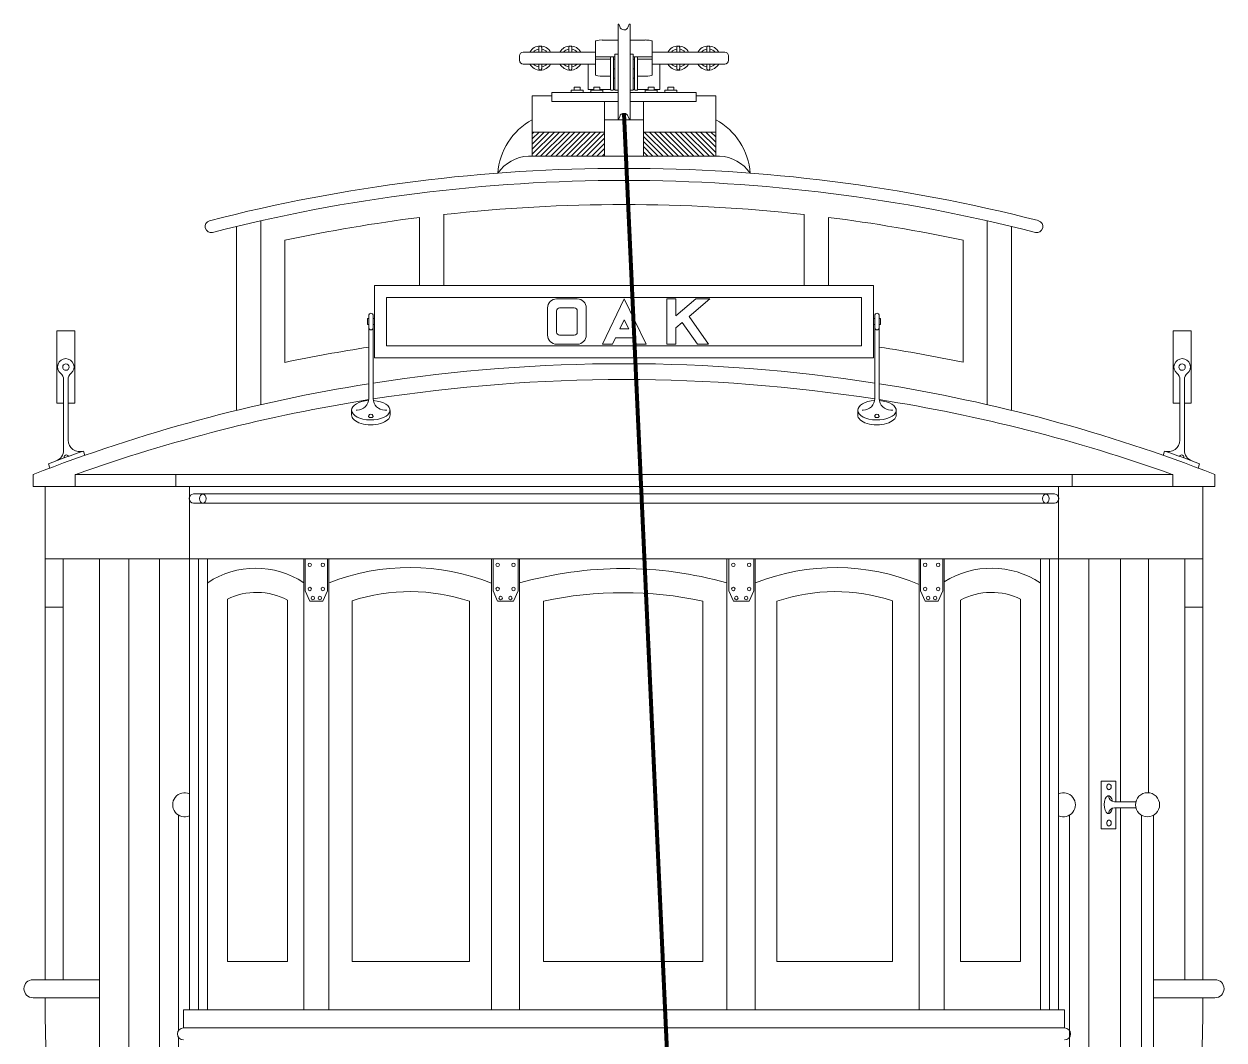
# Model space of a CAD drawing. Header units: inches. Extents: x 0 to 22, y 0 to 17.
# Drawn here: x 17.965 to 20.035, y 5.557 to 7.308 of the extents above; entities that cross this region are included whole.
import ezdxf

# ---------------------------------------------------------------- set-up
doc = ezdxf.new("R2010")
doc.units = ezdxf.units.IN
doc.header["$LTSCALE"] = 100
doc.header["$MEASUREMENT"] = 0
doc.linetypes.add('CENTER', pattern=[2, 1.25, -0.25, 0.25, -0.25])
doc.layers.get('0').update_dxf_attribs({"lineweight": 0})
for name, color, linetype, lineweight in [('CAREND0', 7, 'Continuous', 0), ('CARSIDE', 7, 'Continuous', 0), ('CLERESTORY', 7, 'Continuous', 0), ('FRONTDOOR', 7, 'Continuous', 0), ('HANDRAIL', 7, 'Continuous', 0), ('MAINROOF', 7, 'Continuous', 0), ('REARDOOR', 7, 'Continuous', 0), ('ROOFSIGN', 7, 'Continuous', 0), ('ROPEGUARD', 7, 'Continuous', 0), ('TROLLEYPOLE', 7, 'Continuous', 0), ('TROLLEYPOLEROPE', 7, 'Continuous', 0), ('VESTIBULEFACIA', 7, 'Continuous', 0), ('VESTIBULEROOF', 7, 'Continuous', 0)]:
    doc.layers.add(name, color=color, linetype=linetype, lineweight=lineweight)

# ---------------------------------------------------------------- blocks, each defined once
blk = doc.blocks.new('_X1')
at = {"color": 0, "linetype": 'Continuous'}
for p, q in [((16.7847, 15.318), (16.7431, 15.3596)), ((16.7847, 15.3268), (16.745, 15.3665)), ((16.7847, 15.3356), (16.7538, 15.3665)), ((16.7847, 15.3445), (16.7627, 15.3665)), ((16.7847, 15.3533), (16.7715, 15.3665)), ((16.7847, 15.3622), (16.7804, 15.3665)), ((16.7847, 15.3091), (16.7431, 15.3507)), ((16.7847, 15.3003), (16.7431, 15.3419)), ((16.7847, 15.2914), (16.7431, 15.333)), ((16.7847, 15.2826), (16.7431, 15.3242)), ((16.7847, 15.2738), (16.7431, 15.3154)), ((16.7847, 15.2649), (16.7431, 15.3065)), ((16.7847, 15.2561), (16.7431, 15.2977)), ((16.7847, 15.2473), (16.7431, 15.2889)), ((16.7814, 15.2417), (16.7431, 15.28)), ((16.7726, 15.2417), (16.7431, 15.2712)), ((16.7637, 15.2417), (16.7431, 15.2623)), ((16.7549, 15.2417), (16.7431, 15.2535)), ((16.7461, 15.2417), (16.7431, 15.2447))]:
    blk.add_line(p, q, dxfattribs=at)
blk = doc.blocks.new('_X0')
at = {"color": 0, "linetype": 'Continuous'}
for p, q in [((16.7431, 15.5233), (16.778, 15.5583)), ((16.7431, 15.5322), (16.7692, 15.5583)), ((16.7431, 15.541), (16.7604, 15.5583)), ((16.7431, 15.5498), (16.7515, 15.5583)), ((16.7431, 15.5145), (16.7847, 15.5561)), ((16.7431, 15.5056), (16.7847, 15.5472)), ((16.7431, 15.4968), (16.7847, 15.5384)), ((16.7431, 15.488), (16.7847, 15.5296)), ((16.7431, 15.4791), (16.7847, 15.5207)), ((16.7431, 15.4703), (16.7847, 15.5119)), ((16.7431, 15.4615), (16.7847, 15.5031)), ((16.7431, 15.4526), (16.7847, 15.4942)), ((16.7431, 15.4438), (16.7847, 15.4854)), ((16.7431, 15.4349), (16.7847, 15.4765)), ((16.7505, 15.4335), (16.7847, 15.4677)), ((16.7593, 15.4335), (16.7847, 15.4589)), ((16.7682, 15.4335), (16.7847, 15.45)), ((16.777, 15.4335), (16.7847, 15.4412))]:
    blk.add_line(p, q, dxfattribs=at)

msp = doc.modelspace()

# ---------------------------------------------------------------- linework, layer by layer
at = {"layer": 'CAREND0', "linetype": 'Continuous'}
for p, q in [((18.25067, 6.38629), (18.25067, 5.60879)), ((19.74931, 6.38629), (19.74931, 5.60879)), ((18.24027, 5.60879), (18.24027, 5.57759)), ((19.75971, 5.60879), (19.75971, 5.57759))]:
    msp.add_line(p, q, dxfattribs=at)
at = {"layer": 'CAREND0', "color": 7, "linetype": 'Continuous'}
for p, q in [((18.26624, 6.38629), (18.26624, 5.60879)), ((18.28174, 6.38629), (18.28174, 5.60879)), ((18.44766, 6.38629), (18.44766, 5.60879)), ((18.45032, 6.38634), (18.45032, 6.33133)), ((18.48838, 6.38634), (18.48838, 6.33126)), ((18.491, 6.38634), (18.491, 5.60884)), ((18.77172, 6.38634), (18.77172, 5.60884)), ((18.77432, 6.38634), (18.77432, 6.33133)), ((18.81718, 6.38634), (18.81718, 6.33126)), ((18.81978, 6.38634), (18.81978, 5.60884)), ((19.17738, 6.38634), (19.17738, 5.60884)), ((19.18092, 6.38634), (19.18092, 6.33133)), ((19.22378, 6.38634), (19.22378, 6.33126)), ((19.22645, 6.38634), (19.22645, 5.60884)), ((19.50897, 6.38634), (19.50897, 5.60884)), ((19.51162, 6.38634), (19.51162, 6.33133)), ((19.54968, 6.38634), (19.54968, 6.33126)), ((19.55232, 6.38629), (19.55232, 5.60879)), ((19.71824, 6.38629), (19.71824, 5.60879)), ((19.73374, 6.38629), (19.73374, 5.60879)), ((18.31595, 6.31673), (18.31595, 5.69199)), ((18.41945, 6.3152), (18.41945, 5.69199)), ((18.45032, 6.33133), (18.45805, 6.31339)), ((18.45812, 6.31349), (18.48058, 6.31349)), ((18.48838, 6.33126), (18.48051, 6.31339)), ((18.53107, 6.3141), (18.53107, 5.69204)), ((18.73366, 6.31319), (18.73366, 5.69204)), ((18.77432, 6.33133), (18.78205, 6.31339)), ((18.78212, 6.31349), (18.80938, 6.31349)), ((18.81718, 6.33126), (18.80931, 6.31339)), ((18.86138, 6.31352), (18.86138, 5.69204)), ((19.13578, 6.31355), (19.13578, 5.69204)), ((19.18092, 6.33133), (19.18865, 6.31339)), ((19.18872, 6.31349), (19.21598, 6.31349)), ((19.22378, 6.33126), (19.21591, 6.31339)), ((19.2635, 6.31319), (19.2635, 5.69204)), ((19.46289, 6.3141), (19.46289, 5.69204)), ((19.51162, 6.33133), (19.51935, 6.31339)), ((19.51942, 6.31349), (19.54188, 6.31349)), ((19.54968, 6.33126), (19.54181, 6.31339)), ((19.58053, 6.3152), (19.58053, 5.69199)), ((19.68403, 6.31673), (19.68403, 5.69199)), ((18.41945, 5.69199), (18.31595, 5.69199)), ((18.73366, 5.69204), (18.53107, 5.69204)), ((18.86138, 5.69204), (19.13578, 5.69204)), ((19.2635, 5.69204), (19.46289, 5.69204)), ((19.58053, 5.69199), (19.68403, 5.69199)), ((18.24027, 5.60879), (19.75971, 5.60879)), ((18.24027, 5.57759), (19.75971, 5.57759))]:
    msp.add_line(p, q, dxfattribs=at)
for centre in [(18.45805, 6.37594), (18.48051, 6.37594), (18.78205, 6.37594), (18.80931, 6.37594), (19.18865, 6.37594), (19.21591, 6.37594), (19.51935, 6.37594), (19.54181, 6.37594), (18.45805, 6.33434), (18.48051, 6.33434), (18.78205, 6.33434), (18.80931, 6.33434), (19.18865, 6.33434), (19.21591, 6.33434), (19.51935, 6.33434), (19.54181, 6.33434), (18.46325, 6.31874), (18.47531, 6.31874), (18.78725, 6.31874), (18.80411, 6.31874), (19.19385, 6.31874), (19.21071, 6.31874), (19.52455, 6.31874), (19.53661, 6.31874)]:
    msp.add_circle(centre, 0.003, dxfattribs=at)
for centre, radius, start, end in [((18.36478, 6.22057), 0.14959, 56.35563, 123.61127), ((18.63084, 5.99256), 0.3788, 68.16513, 111.61901), ((19.36473, 6.00089), 0.37047, 67.0864, 111.86373), ((19.63377, 6.21579), 0.15436, 56.92797, 121.84545), ((18.36621, 6.21579), 0.11276, 61.8296, 116.4692), ((18.63097, 6.00315), 0.32661, 71.67344, 107.80965), ((19.36458, 6.01313), 0.31662, 71.90943, 108.61578), ((19.63377, 6.21579), 0.11276, 63.5308, 118.1704), ((18.24027, 5.56719), 0.0104, 90, 270), ((19.75971, 5.56719), 0.0104, -90, 90)]:
    msp.add_arc(centre, radius, start, end, dxfattribs=at)
at = {"layer": 'CAREND0', "linetype": 'Continuous'}
for centre, radius, start, end in [((18.99864, 5.71067), 0.65882, 74.25863, 105.75307), ((18.99864, 5.66529), 0.6626, 78.0557, 101.95625)]:
    msp.add_arc(centre, radius, start, end, dxfattribs=at)
at = {"layer": 'CARSIDE', "linetype": 'Continuous'}
for p, q in [((18.0016, 6.38629), (18.0016, 5.66078)), ((19.99838, 6.38629), (19.99838, 5.66078))]:
    msp.add_line(p, q, dxfattribs=at)
at = {"layer": 'CARSIDE', "color": 7, "linetype": 'Continuous'}
for p, q in [((18.03284, 6.38629), (18.03284, 5.66078)), ((18.09534, 6.38629), (18.09534, 4.63806)), ((19.90465, 6.38629), (19.90465, 5.98303)), ((19.96715, 6.38629), (19.96715, 5.66078)), ((18.0016, 6.30309), (18.03284, 6.30309)), ((19.96715, 6.30309), (19.99838, 6.30309))]:
    msp.add_line(p, q, dxfattribs=at)
at = {"layer": 'CARSIDE'}
for p, q in [((17.9808, 5.66078), (18.09534, 5.66078)), ((20.01918, 5.66078), (19.9134, 5.66078)), ((17.9808, 5.62958), (18.09534, 5.62958)), ((20.01918, 5.62958), (19.9134, 5.62958))]:
    msp.add_line(p, q, dxfattribs=at)
for centre, start, end in [((17.9808, 5.64518), 90, 270), ((20.01918, 5.64518), -90, 90)]:
    msp.add_arc(centre, 0.0156, start, end, dxfattribs=at)
at = {"layer": 'CARSIDE', "color": 7, "linetype": 'Continuous'}
for centre, start, end in [((20.2706, 5.62262), 179.8179, 190.50363), ((17.72938, 5.62262), -10.50363, 0.1821)]:
    msp.add_arc(centre, 2.26895, start, end, dxfattribs=at)
at = {"layer": 'CLERESTORY', "color": 7, "linetype": 'CENTER'}
for p, q in [((18.84168, 7.18459), (18.84168, 7.08042)), ((19.15828, 7.18459), (19.15828, 7.08042)), ((18.96648, 7.1746), (18.96648, 7.08042)), ((19.03348, 7.1746), (19.03348, 7.08042)), ((18.64738, 6.9749), (18.64738, 6.85769)), ((18.68898, 6.97984), (18.68898, 6.85769)), ((19.31098, 6.97985), (19.31098, 6.85769)), ((19.35258, 6.97492), (19.35258, 6.85769)), ((18.33178, 6.9594), (18.33178, 6.64228)), ((18.37338, 6.96909), (18.37338, 6.65211)), ((19.62658, 6.96911), (19.62658, 6.65217)), ((19.66818, 6.95943), (19.66818, 6.64234)), ((18.41498, 6.9356), (18.41498, 6.72504)), ((19.58498, 6.93563), (19.58498, 6.72509))]:
    msp.add_line(p, q, dxfattribs=at)
at = {"layer": 'CLERESTORY', "color": 7, "linetype": 'Continuous'}
for p, q in [((18.84168, 7.18459), (18.87547, 7.18459)), ((19.12467, 7.18459), (19.15828, 7.18459)), ((18.96648, 7.14299), (19.03348, 7.14299)), ((18.84168, 7.12202), (18.96648, 7.12202)), ((19.03348, 7.12202), (19.15828, 7.12202)), ((18.83523, 7.08042), (19.16476, 7.08042))]:
    msp.add_line(p, q, dxfattribs=at)
for centre, radius, start, end in [((18.89487, 7.04388), 0.11262, 118.15977, 176.33243), ((19.10511, 7.04388), 0.11262, 3.66757, 61.84023), ((18.8373, 7.01465), 0.0658, 91.80193, 146.30011), ((19.16268, 7.01465), 0.0658, 33.69989, 88.18948), ((19.00004, 4.18254), 2.87695, 75.61866, 104.38321), ((19.00004, 4.18253), 2.85615, 75.61767, 104.38432), ((19.00004, 4.18253), 2.81455, 83.65731, 96.34526), ((19.00004, 4.18253), 2.81455, 97.19806, 101.99759), ((19.00004, 4.18253), 2.81455, 78.00501, 82.8045), ((18.28801, 6.95925), 0.0104, 104.59296, 283.84963), ((19.71197, 6.95925), 0.0104, -103.84963, 75.40704), ((19.0001, 3.90761), 2.87755, 98.80333, 101.73227), ((19.0001, 3.90761), 2.87755, 78.27253, 81.20097)]:
    msp.add_arc(centre, radius, start, end, dxfattribs=at)
at = {"layer": 'FRONTDOOR', "color": 7, "linetype": 'Continuous'}
for p, q in [((18.09534, 6.38629), (18.09534, 4.63806)), ((18.14608, 6.38629), (18.14608, 4.68239)), ((18.19862, 6.38629), (18.19862, 4.68239))]:
    msp.add_line(p, q, dxfattribs=at)
at = {"layer": 'HANDRAIL', "color": 7, "linetype": 'Continuous'}
for p, q in [((19.82284, 6.00317), (19.84837, 6.00317)), ((19.82284, 6.00317), (19.82284, 5.92068)), ((19.82284, 6.00317), (19.82284, 5.92068)), ((19.82284, 6.00317), (19.82284, 5.92068)), ((19.84837, 6.00317), (19.84837, 5.96758)), ((19.84837, 6.00317), (19.84837, 5.96758)), ((19.84837, 6.00317), (19.84837, 5.96758)), ((18.23189, 5.57335), (18.23189, 5.94435)), ((19.76814, 5.28046), (19.76814, 5.94435)), ((19.84837, 5.95718), (19.84837, 5.92068)), ((19.84837, 5.95718), (19.84837, 5.92068)), ((19.84837, 5.95718), (19.84837, 5.92068)), ((19.8926, 5.28018), (19.8926, 5.94423)), ((19.9134, 5.28046), (19.9134, 5.94435)), ((19.82284, 5.92068), (19.84837, 5.92068)), ((18.23189, 5.28046), (18.23189, 5.56103))]:
    msp.add_line(p, q, dxfattribs=at)
at = {"layer": 'HANDRAIL', "linetype": 'Continuous'}
for p, q in [((19.88277, 5.96758), (19.846, 5.96758)), ((19.88273, 5.95718), (19.846, 5.95718))]:
    msp.add_line(p, q, dxfattribs=at)
msp.add_circle((19.90289, 5.96231), 0.0208, dxfattribs=at)
for centre, start, end in [((18.2424, 5.96231), 66.41871, 293.58129), ((19.75764, 5.96231), -113.58129, 113.58129)]:
    msp.add_arc(centre, 0.0208, start, end, dxfattribs=at)
at = {"layer": 'HANDRAIL', "color": 7, "linetype": 'Continuous'}
for centre, radius, start, end in [((19.83865, 5.99326), 0.00611, 122.85066, 238.64591), ((19.83517, 5.99325), 0.00515, -89.81982, 89.81982), ((19.846, 5.97798), 0.0104, -179.05312, -90), ((19.846, 5.94678), 0.0104, 90, 178.06223), ((19.83865, 5.93086), 0.00611, 122.85066, 238.64591), ((19.83517, 5.93085), 0.00515, -89.81982, 89.81982)]:
    msp.add_arc(centre, radius, start, end, dxfattribs=at)
msp.add_ellipse((19.8356, 5.96247), major_axis=(0, -0.01534), ratio=0.4782605, start_param=1.9552752, end_param=7.4558197, dxfattribs=at)
at = {"layer": 'MAINROOF', "linetype": 'Continuous'}
for p, q in [((17.9808, 6.53189), (17.9808, 6.51109)), ((20.01918, 6.53189), (20.01918, 6.51109))]:
    msp.add_line(p, q, dxfattribs=at)
at = {"layer": 'MAINROOF', "color": 7, "linetype": 'Continuous'}
for p, q in [((17.9808, 6.51109), (18.0533, 6.51109)), ((19.94668, 6.51109), (20.01918, 6.51109))]:
    msp.add_line(p, q, dxfattribs=at)
for start, end in [(81.16511, 98.83931), (98.9999, 111.22703), (68.77673, 81.0045)]:
    msp.add_arc((19.0001, 3.90761), 2.81515, start, end, dxfattribs=at)
at = {"layer": 'REARDOOR', "color": 7, "linetype": 'Continuous'}
for p, q in [((19.80144, 6.38629), (19.80144, 4.68239)), ((19.80144, 6.38629), (19.80144, 4.68239)), ((19.85617, 6.38629), (19.85617, 5.96758)), ((19.90465, 6.38629), (19.90465, 5.98303)), ((19.85617, 5.95718), (19.85617, 5.26738))]:
    msp.add_line(p, q, dxfattribs=at)
at = {"layer": 'ROOFSIGN', "color": 7, "linetype": 'CENTER'}
for p, q in [((18.56978, 6.85769), (18.56978, 6.73289)), ((19.43018, 6.85769), (19.43018, 6.73289)), ((18.59058, 6.83689), (18.59058, 6.75369)), ((19.40938, 6.83689), (19.40938, 6.75369))]:
    msp.add_line(p, q, dxfattribs=at)
at = {"layer": 'ROOFSIGN'}
for p, q in [((19.43018, 6.85769), (18.56978, 6.85769)), ((19.40938, 6.83689), (18.59058, 6.83689)), ((18.88363, 6.83436), (18.88374, 6.83436)), ((18.88374, 6.83436), (18.91933, 6.83436)), ((19.07394, 6.83436), (19.08954, 6.83436)), ((19.12386, 6.83436), (19.148, 6.83436)), ((18.88874, 6.81876), (18.91433, 6.81876)), ((18.05307, 6.77949), (18.02187, 6.77949)), ((18.88874, 6.77196), (18.91433, 6.77196)), ((18.99297, 6.78297), (19.00808, 6.78297)), ((19.94693, 6.77949), (19.97813, 6.77949)), ((19.40938, 6.75369), (18.59058, 6.75369)), ((18.88374, 6.75636), (18.91933, 6.75636)), ((18.96276, 6.75636), (18.98009, 6.75636)), ((18.98542, 6.76737), (19.01564, 6.76737)), ((19.02097, 6.75636), (19.03831, 6.75636)), ((19.07394, 6.75636), (19.08954, 6.75636)), ((19.12661, 6.75636), (19.14566, 6.75636)), ((19.43018, 6.73289), (18.56978, 6.73289)), ((18.03343, 6.65469), (18.02187, 6.65469)), ((18.05307, 6.65469), (18.04123, 6.65469)), ((19.94693, 6.65469), (19.95877, 6.65469)), ((19.96657, 6.65469), (19.97813, 6.65469))]:
    msp.add_line(p, q, dxfattribs=at)
at = {"layer": 'ROOFSIGN', "linetype": 'Continuous'}
for p, q in [((19.00052, 6.83437), (18.96276, 6.75636)), ((19.00052, 6.83437), (19.03831, 6.75636)), ((19.07394, 6.83436), (19.07394, 6.75636)), ((19.08954, 6.83436), (19.08954, 6.80528)), ((19.08954, 6.80528), (19.12386, 6.83436)), ((19.11225, 6.80407), (19.148, 6.83436)), ((18.86814, 6.81876), (18.86814, 6.77196)), ((18.88374, 6.81376), (18.88374, 6.77696)), ((18.91933, 6.81376), (18.91933, 6.77696)), ((18.93493, 6.81876), (18.93493, 6.77196)), ((19.00053, 6.79858), (18.99297, 6.78297)), ((19.00053, 6.79857), (19.00808, 6.78297)), ((19.08954, 6.78483), (19.10029, 6.79394)), ((19.10029, 6.79394), (19.12661, 6.75636)), ((19.11225, 6.80407), (19.14565, 6.75636)), ((18.02187, 6.77949), (18.02187, 6.65469)), ((18.05307, 6.77949), (18.05307, 6.65469)), ((19.08954, 6.78483), (19.08954, 6.75636)), ((19.94693, 6.77949), (19.94693, 6.65469)), ((19.97813, 6.77949), (19.97813, 6.65469)), ((18.98542, 6.76737), (18.98009, 6.75636)), ((19.01564, 6.76737), (19.02097, 6.75636))]:
    msp.add_line(p, q, dxfattribs=at)
at = {"layer": 'ROOFSIGN', "color": 7, "linetype": 'Continuous'}
for p, q in [((18.55738, 6.79011), (18.55738, 6.80051)), ((18.55738, 6.80051), (18.5597, 6.80051)), ((18.55738, 6.79011), (18.5597, 6.79011)), ((18.5597, 6.7849), (18.5597, 6.8057)), ((18.5675, 6.7849), (18.5675, 6.8057)), ((18.5675, 6.80051), (18.56978, 6.80051)), ((18.5675, 6.79011), (18.56978, 6.79011)), ((19.43248, 6.80051), (19.4302, 6.80051)), ((19.43248, 6.79011), (19.4302, 6.79011)), ((19.43248, 6.7849), (19.43248, 6.8057)), ((19.44028, 6.7849), (19.44028, 6.8057)), ((19.4426, 6.80051), (19.44028, 6.80051)), ((19.4426, 6.79011), (19.44028, 6.79011)), ((19.4426, 6.79011), (19.4426, 6.80051)), ((18.55972, 6.66264), (18.5597, 6.7849)), ((18.56751, 6.66239), (18.5675, 6.7849)), ((19.43247, 6.66181), (19.43248, 6.7849)), ((19.44027, 6.66181), (19.44028, 6.7849)), ((18.03344, 6.57386), (18.03343, 6.69529)), ((18.04124, 6.59106), (18.04123, 6.69535)), ((19.95876, 6.59106), (19.95877, 6.69535)), ((19.96656, 6.57386), (19.96657, 6.69529)), ((18.53026, 6.64263), (18.53026, 6.63432)), ((18.53803, 6.64264), (18.53972, 6.64264)), ((18.58751, 6.64264), (18.59101, 6.64264)), ((18.59652, 6.64197), (18.59652, 6.63432)), ((19.40306, 6.64263), (19.40306, 6.63432)), ((19.41083, 6.64264), (19.41252, 6.64264)), ((19.46031, 6.64264), (19.46381, 6.64264)), ((19.46932, 6.64197), (19.46932, 6.63432)), ((18.06768, 6.57212), (18.07011, 6.56471)), ((19.93232, 6.57212), (19.92989, 6.56471)), ((18.00725, 6.5502), (18.00969, 6.54279)), ((19.99275, 6.5502), (19.99031, 6.54279))]:
    msp.add_line(p, q, dxfattribs=at)
for centre in [(18.03755, 6.71697), (19.96245, 6.71697)]:
    msp.add_circle(centre, 0.0056, dxfattribs=at)
at = {"layer": 'ROOFSIGN', "linetype": 'Continuous'}
for centre, radius, start, end in [((18.88374, 6.81876), 0.0156, 90, 180), ((18.91933, 6.81876), 0.0156, 0, 90), ((18.88874, 6.81376), 0.005, 90, 180), ((18.91433, 6.81376), 0.005, 0, 90), ((18.88374, 6.77196), 0.0156, 180, 270), ((18.88874, 6.77696), 0.005, 180, 270), ((18.91433, 6.77696), 0.005, -90, 0), ((18.91933, 6.77196), 0.0156, -90, 0)]:
    msp.add_arc(centre, radius, start, end, dxfattribs=at)
at = {"layer": 'ROOFSIGN', "color": 7, "linetype": 'Continuous'}
for centre, radius, start, end in [((18.5636, 6.8057), 0.0039, 0, 180), ((19.43638, 6.8057), 0.0039, 0, 180), ((18.5636, 6.7849), 0.0039, 180, 360), ((19.43638, 6.7849), 0.0039, 180, 360), ((18.03729, 6.71723), 0.01422, -50.3416, 230.53422), ((19.96271, 6.71723), 0.01422, -50.53422, 230.3416), ((18.01923, 6.69529), 0.0142, 0.00611, 50.53422), ((18.05543, 6.69535), 0.0142, 129.6584, 180.00486), ((19.94457, 6.69535), 0.0142, -0.00486, 50.3416), ((19.98077, 6.69529), 0.0142, 129.46578, 179.99389), ((18.53972, 6.66264), 0.02, -90, 0.00686), ((18.58751, 6.66264), 0.02, -179.99514, -90), ((19.41251, 6.6626), 0.01996, -89.97865, 0.13098), ((19.4603, 6.66268), 0.02004, -179.88946, -89.98191), ((18.56343, 6.63212), 0.00388, -8.78247, 188.766), ((19.43623, 6.63212), 0.00388, -8.78247, 188.766), ((18.06124, 6.59106), 0.02, -179.99731, -70.71665), ((19.93876, 6.59106), 0.02, -109.28335, -0.00269), ((19.0001, 3.90761), 2.82295, 109.287, 110.5917), ((18.01344, 6.57386), 0.02, -69.69288, 0.00338), ((18.03808, 6.56162), 0.0039, 19.40197, 200.44668), ((18.9999, 3.90761), 2.82295, 69.4083, 70.713), ((19.96192, 6.56162), 0.0039, -20.44668, 160.59803), ((19.98656, 6.57386), 0.02, 179.99662, 249.69288)]:
    msp.add_arc(centre, radius, start, end, dxfattribs=at)
for centre, major_axis, ratio, start_param, end_param in [((18.5634, 6.6425), (0.03314, 0), 0.5065047, 1.6914289, 3.1337924), ((18.5634, 6.6425), (0.03314, 0), 0.5065047, 3.1493929, 7.7201835), ((19.4362, 6.6425), (0.03314, 0), 0.5065047, 1.6914289, 3.1337924), ((19.4362, 6.6425), (0.03314, 0), 0.5065047, 3.1493929, 7.7201835), ((18.56339, 6.6341), (0.03314, 0), 0.5065047, 3.1145711, 6.3014787), ((18.56343, 6.63225), (0.00401, 0), 0.6195216, 3.4372652, 5.9870489), ((19.43619, 6.6341), (0.03314, 0), 0.5065047, 3.1145711, 6.3014787), ((19.43623, 6.63225), (0.00401, 0), 0.6195216, 3.4372652, 5.9870489)]:
    msp.add_ellipse(centre, major_axis=major_axis, ratio=ratio, start_param=start_param, end_param=end_param, dxfattribs=at)
at = {"layer": 'ROPEGUARD'}
for p, q in [((18.25775, 6.4981), (19.74225, 6.4981)), ((18.25775, 6.4825), (19.74225, 6.4825))]:
    msp.add_line(p, q, dxfattribs=at)
for centre, start, end in [((18.25775, 6.4903), 90, 270), ((19.74225, 6.4903), -90, 90)]:
    msp.add_arc(centre, 0.0078, start, end, dxfattribs=at)
at = {"layer": 'ROPEGUARD', "color": 7, "linetype": 'Continuous'}
for centre in [(18.27366, 6.4902), (19.7274, 6.4902)]:
    msp.add_ellipse(centre, major_axis=(0, -0.00783), ratio=0.7168142, dxfattribs=at)
at = {"layer": 'TROLLEYPOLE', "linetype": 'Continuous'}
for p, q in [((18.98965, 7.22528), (18.98965, 7.30771)), ((18.9909, 7.30795), (18.99257, 7.30382)), ((19.00916, 7.30793), (19.00741, 7.30355)), ((19.01042, 7.22528), (19.01042, 7.30769)), ((18.85292, 7.26002), (18.85292, 7.26762)), ((18.85811, 7.26002), (18.85811, 7.26762)), ((18.90484, 7.26002), (18.90484, 7.26762)), ((18.91003, 7.26002), (18.91003, 7.26762)), ((18.95089, 7.27883), (18.95089, 7.22005)), ((18.96212, 7.28079), (18.98965, 7.28079)), ((19.01042, 7.28079), (19.03634, 7.28079)), ((19.04869, 7.27887), (19.04869, 7.22016)), ((19.09089, 7.26002), (19.09089, 7.26762)), ((19.09608, 7.26002), (19.09608, 7.26762)), ((19.1428, 7.26002), (19.1428, 7.26762)), ((19.148, 7.26002), (19.148, 7.26762)), ((18.81981, 7.25353), (18.81981, 7.24574)), ((18.95089, 7.25159), (18.9771, 7.25159)), ((18.95089, 7.24768), (18.97667, 7.24768)), ((18.97667, 7.19543), (18.97667, 7.25063)), ((18.97797, 7.25192), (18.98056, 7.25192)), ((18.98143, 7.25159), (18.98444, 7.25159)), ((18.98186, 7.19543), (18.98186, 7.25063)), ((18.98186, 7.24768), (18.98446, 7.24768)), ((18.98446, 7.19413), (18.98446, 7.25643)), ((18.98446, 7.25643), (18.98965, 7.25643)), ((19.01042, 7.25643), (19.01561, 7.25643)), ((19.01549, 7.24768), (19.0182, 7.24768)), ((19.01559, 7.25159), (19.01863, 7.25159)), ((19.01561, 7.19413), (19.01561, 7.25643)), ((19.0182, 7.19543), (19.0182, 7.25063)), ((19.0195, 7.25192), (19.0221, 7.25192)), ((19.02297, 7.25159), (19.04869, 7.25159)), ((19.02339, 7.19543), (19.02339, 7.25063)), ((19.02339, 7.24768), (19.04869, 7.24768)), ((19.18031, 7.25353), (19.18031, 7.24574)), ((18.85292, 7.23165), (18.85292, 7.23925)), ((18.85811, 7.23165), (18.85811, 7.23925)), ((18.90484, 7.23165), (18.90484, 7.23925)), ((18.91003, 7.23165), (18.91003, 7.23925)), ((18.93815, 7.23925), (18.93815, 7.19539)), ((18.98186, 7.23083), (18.98446, 7.23083)), ((18.98965, 7.22528), (18.98965, 7.14486)), ((19.01042, 7.22528), (19.01042, 7.14489)), ((19.01561, 7.23083), (19.0182, 7.23083)), ((19.06207, 7.23925), (19.06207, 7.19539)), ((19.09089, 7.23165), (19.09089, 7.23925)), ((19.09608, 7.23165), (19.09608, 7.23925)), ((19.1428, 7.23165), (19.1428, 7.23925)), ((19.148, 7.23165), (19.148, 7.23925)), ((18.96283, 7.21851), (18.97667, 7.21851)), ((18.98186, 7.21523), (18.98446, 7.21523)), ((19.01561, 7.21523), (19.0182, 7.21523)), ((19.02339, 7.21851), (19.03676, 7.21851)), ((18.87547, 7.17463), (18.87547, 7.1902)), ((18.90877, 7.1941), (18.90877, 7.1902)), ((18.91394, 7.1941), (18.91394, 7.19929)), ((18.92432, 7.1941), (18.92432, 7.19929)), ((18.92953, 7.1941), (18.92953, 7.1902)), ((18.94297, 7.1941), (18.94297, 7.1902)), ((18.94813, 7.1941), (18.94813, 7.19929)), ((18.95852, 7.1941), (18.95852, 7.19929)), ((18.96373, 7.1941), (18.96373, 7.1902)), ((18.97797, 7.19413), (18.98056, 7.19413)), ((18.98446, 7.19413), (18.98965, 7.19413)), ((19.01042, 7.19413), (19.01561, 7.19413)), ((19.0195, 7.19413), (19.0221, 7.19413)), ((19.03634, 7.1941), (19.03634, 7.1902)), ((19.04155, 7.1941), (19.04155, 7.19929)), ((19.05193, 7.1941), (19.05193, 7.19929)), ((19.0571, 7.1941), (19.0571, 7.1902)), ((19.07053, 7.1941), (19.07053, 7.1902)), ((19.07575, 7.1941), (19.07575, 7.19929)), ((19.08613, 7.1941), (19.08613, 7.19929)), ((19.0913, 7.1941), (19.0913, 7.1902)), ((19.12467, 7.1746), (19.12467, 7.1902)), ((18.9909, 7.14462), (18.99257, 7.14875)), ((19.00916, 7.14465), (19.00741, 7.14902))]:
    msp.add_line(p, q, dxfattribs=at)
at = {"layer": 'TROLLEYPOLE'}
for p, q in [((18.95089, 7.26002), (18.8263, 7.26002)), ((19.17382, 7.26002), (19.04869, 7.26002)), ((18.95089, 7.23925), (18.8263, 7.23925)), ((19.17382, 7.23925), (19.04869, 7.23925)), ((18.98965, 7.1902), (18.87547, 7.1902)), ((18.92953, 7.1941), (18.90877, 7.1941)), ((18.92432, 7.19929), (18.91394, 7.19929)), ((18.94813, 7.19539), (18.93815, 7.19539)), ((18.96373, 7.1941), (18.94297, 7.1941)), ((18.95852, 7.19929), (18.94813, 7.19929)), ((18.97667, 7.19539), (18.95852, 7.19539)), ((18.98446, 7.19539), (18.98186, 7.19539)), ((19.12467, 7.1902), (19.01042, 7.1902)), ((19.0182, 7.19539), (19.01561, 7.19539)), ((19.04155, 7.19539), (19.02339, 7.19539)), ((19.03634, 7.1941), (19.0571, 7.1941)), ((19.04155, 7.19929), (19.05193, 7.19929)), ((19.06207, 7.19539), (19.05193, 7.19539)), ((19.07053, 7.1941), (19.0913, 7.1941)), ((19.07575, 7.19929), (19.08613, 7.19929)), ((18.98965, 7.1746), (18.87547, 7.1746)), ((19.12467, 7.1746), (19.01042, 7.1746))]:
    msp.add_line(p, q, dxfattribs=at)
at = {"layer": 'TROLLEYPOLE', "linetype": 'Continuous'}
for centre, radius, start, end in [((18.9903, 7.30771), 0.000649, 21.97581, 180), ((19.00977, 7.30769), 0.000649, 0, 158.18578), ((19.00003, 7.30601), 0.00778, -163.69488, -18.38459), ((18.85552, 7.24964), 0.02077, 30, 150), ((18.85552, 7.24964), 0.01558, 99.59407, 138.18969), ((18.85552, 7.26762), 0.0026, 0, 180), ((18.85552, 7.24964), 0.01558, 41.81031, 80.40593), ((18.90744, 7.24964), 0.02077, 30, 150), ((18.90744, 7.24964), 0.01558, 99.59407, 138.18969), ((18.90744, 7.26762), 0.0026, 0, 180), ((18.90744, 7.24964), 0.01558, 41.81031, 80.40593), ((19.09348, 7.24964), 0.02077, 30, 150), ((19.09348, 7.24964), 0.01558, 99.59407, 138.18969), ((19.09348, 7.26762), 0.0026, 0, 180), ((19.09348, 7.24964), 0.01558, 41.81031, 80.40593), ((19.1454, 7.24964), 0.02077, 30, 150), ((19.1454, 7.24964), 0.01558, 99.59407, 138.18969), ((19.1454, 7.26762), 0.0026, 0, 180), ((19.1454, 7.24964), 0.01558, 41.81031, 80.40593), ((18.8263, 7.25353), 0.00649, 90, 180), ((18.8263, 7.24574), 0.00649, 180, 270), ((18.97797, 7.25063), 0.0013, 90, 180), ((18.98056, 7.25063), 0.0013, 0, 90), ((19.0195, 7.25063), 0.0013, 90, 180), ((19.0221, 7.25063), 0.0013, 0, 90), ((19.17382, 7.25353), 0.00649, 0, 90), ((19.17382, 7.24574), 0.00649, -90, 0), ((18.85552, 7.24964), 0.02077, -150, -30), ((18.85552, 7.24964), 0.01558, -138.18969, -99.59407), ((18.85552, 7.23165), 0.0026, 180, 360), ((18.85552, 7.24964), 0.01558, -80.40593, -41.81031), ((18.90744, 7.24964), 0.02077, -150, -30), ((18.90744, 7.24964), 0.01558, -138.18969, -99.59407), ((18.90744, 7.23165), 0.0026, 180, 360), ((18.90744, 7.24964), 0.01558, -80.40593, -41.81031), ((19.09348, 7.24964), 0.02077, -150, -30), ((19.09348, 7.24964), 0.01558, -138.18969, -99.59407), ((19.09348, 7.23165), 0.0026, 180, 360), ((19.09348, 7.24964), 0.01558, -80.40593, -41.81031), ((19.1454, 7.24964), 0.02077, -150, -30), ((19.1454, 7.24964), 0.01558, -138.18969, -99.59407), ((19.1454, 7.23165), 0.0026, 180, 360), ((19.1454, 7.24964), 0.01558, -80.40593, -41.81031), ((18.97797, 7.19543), 0.0013, 180, 270), ((18.98056, 7.19543), 0.0013, -90, 0), ((19.0195, 7.19543), 0.0013, 180, 270), ((19.0221, 7.19543), 0.0013, -90, 0), ((18.9903, 7.14486), 0.000649, 180, 338.02419), ((19.00003, 7.14657), 0.00778, 18.38459, 163.69488), ((19.00977, 7.14489), 0.000649, -158.18578, 0)]:
    msp.add_arc(centre, radius, start, end, dxfattribs=at)
for centre, major_axis, ratio, start_param, end_param in [((18.96354, 7.27915), (0.0127, 0.00017), 0.1321709, 1.6809774, 3.2246722), ((19.036, 7.27912), (0.0127, -0.00017), 0.1321709, 6.253604, 7.8285409), ((18.96352, 7.22019), (0.01266, 0), 0.1325768, 3.2271464, 4.6849014), ((19.03598, 7.22019), (0.01271, 0.0001), 0.1320711, 4.7395694, 6.2036543)]:
    msp.add_ellipse(centre, major_axis=major_axis, ratio=ratio, start_param=start_param, end_param=end_param, dxfattribs=at)
at = {"layer": 'TROLLEYPOLEROPE', "color": 7, "linetype": 'Continuous'}
for p, q in [((18.99725, 7.1533), (19.03295, 6.37735)), ((18.99855, 7.15336), (19.03425, 6.3774)), ((18.99985, 7.15342), (19.03555, 6.37746)), ((19.00114, 7.15348), (19.03684, 6.37752)), ((19.00245, 7.15345), (19.10284, 4.97133)), ((19.03295, 6.37735), (19.09765, 4.97097)), ((19.03425, 6.3774), (19.09895, 4.97103)), ((19.03555, 6.37746), (19.10025, 4.97109)), ((19.03684, 6.37752), (19.10155, 4.97115))]:
    msp.add_line(p, q, dxfattribs=at)
at = {"layer": 'VESTIBULEFACIA', "linetype": 'Continuous'}
for p, q in [((18.0016, 6.51109), (18.0016, 6.38629)), ((19.99838, 6.51109), (19.99838, 6.38629))]:
    msp.add_line(p, q, dxfattribs=at)
at = {"layer": 'VESTIBULEFACIA', "color": 7, "linetype": 'Continuous'}
for p, q in [((18.0016, 6.51109), (19.70074, 6.51109)), ((18.25065, 6.51109), (18.25065, 6.38629)), ((19.70595, 6.51109), (19.99838, 6.51109)), ((19.74945, 6.51109), (19.74946, 6.38629)), ((18.0016, 6.38629), (19.99838, 6.38629))]:
    msp.add_line(p, q, dxfattribs=at)
at = {"layer": 'VESTIBULEROOF', "color": 7, "linetype": 'Continuous'}
for p, q in [((18.0533, 6.53189), (19.94668, 6.53189)), ((18.0533, 6.53189), (18.0533, 6.51109)), ((18.2269, 6.53189), (18.2269, 6.51109)), ((19.77308, 6.53189), (19.77308, 6.51109)), ((19.94668, 6.53189), (19.94668, 6.51109)), ((18.0533, 6.51109), (19.94668, 6.51109))]:
    msp.add_line(p, q, dxfattribs=at)
for start, end in [(81.16519, 98.83931), (98.9999, 109.62476), (70.37524, 81.0045)]:
    msp.add_arc((19.0001, 3.88026), 2.81515, start, end, dxfattribs=at)

# ---------------------------------------------------------------- block references
at = {"layer": 'CLERESTORY', "color": 7, "linetype": 'Continuous', "rotation": -90}
for name in ['_X1', '_X0']:
    msp.add_blockref(name, (3.59999, 23.8651), dxfattribs=at)

doc.saveas('drawing.dxf')
